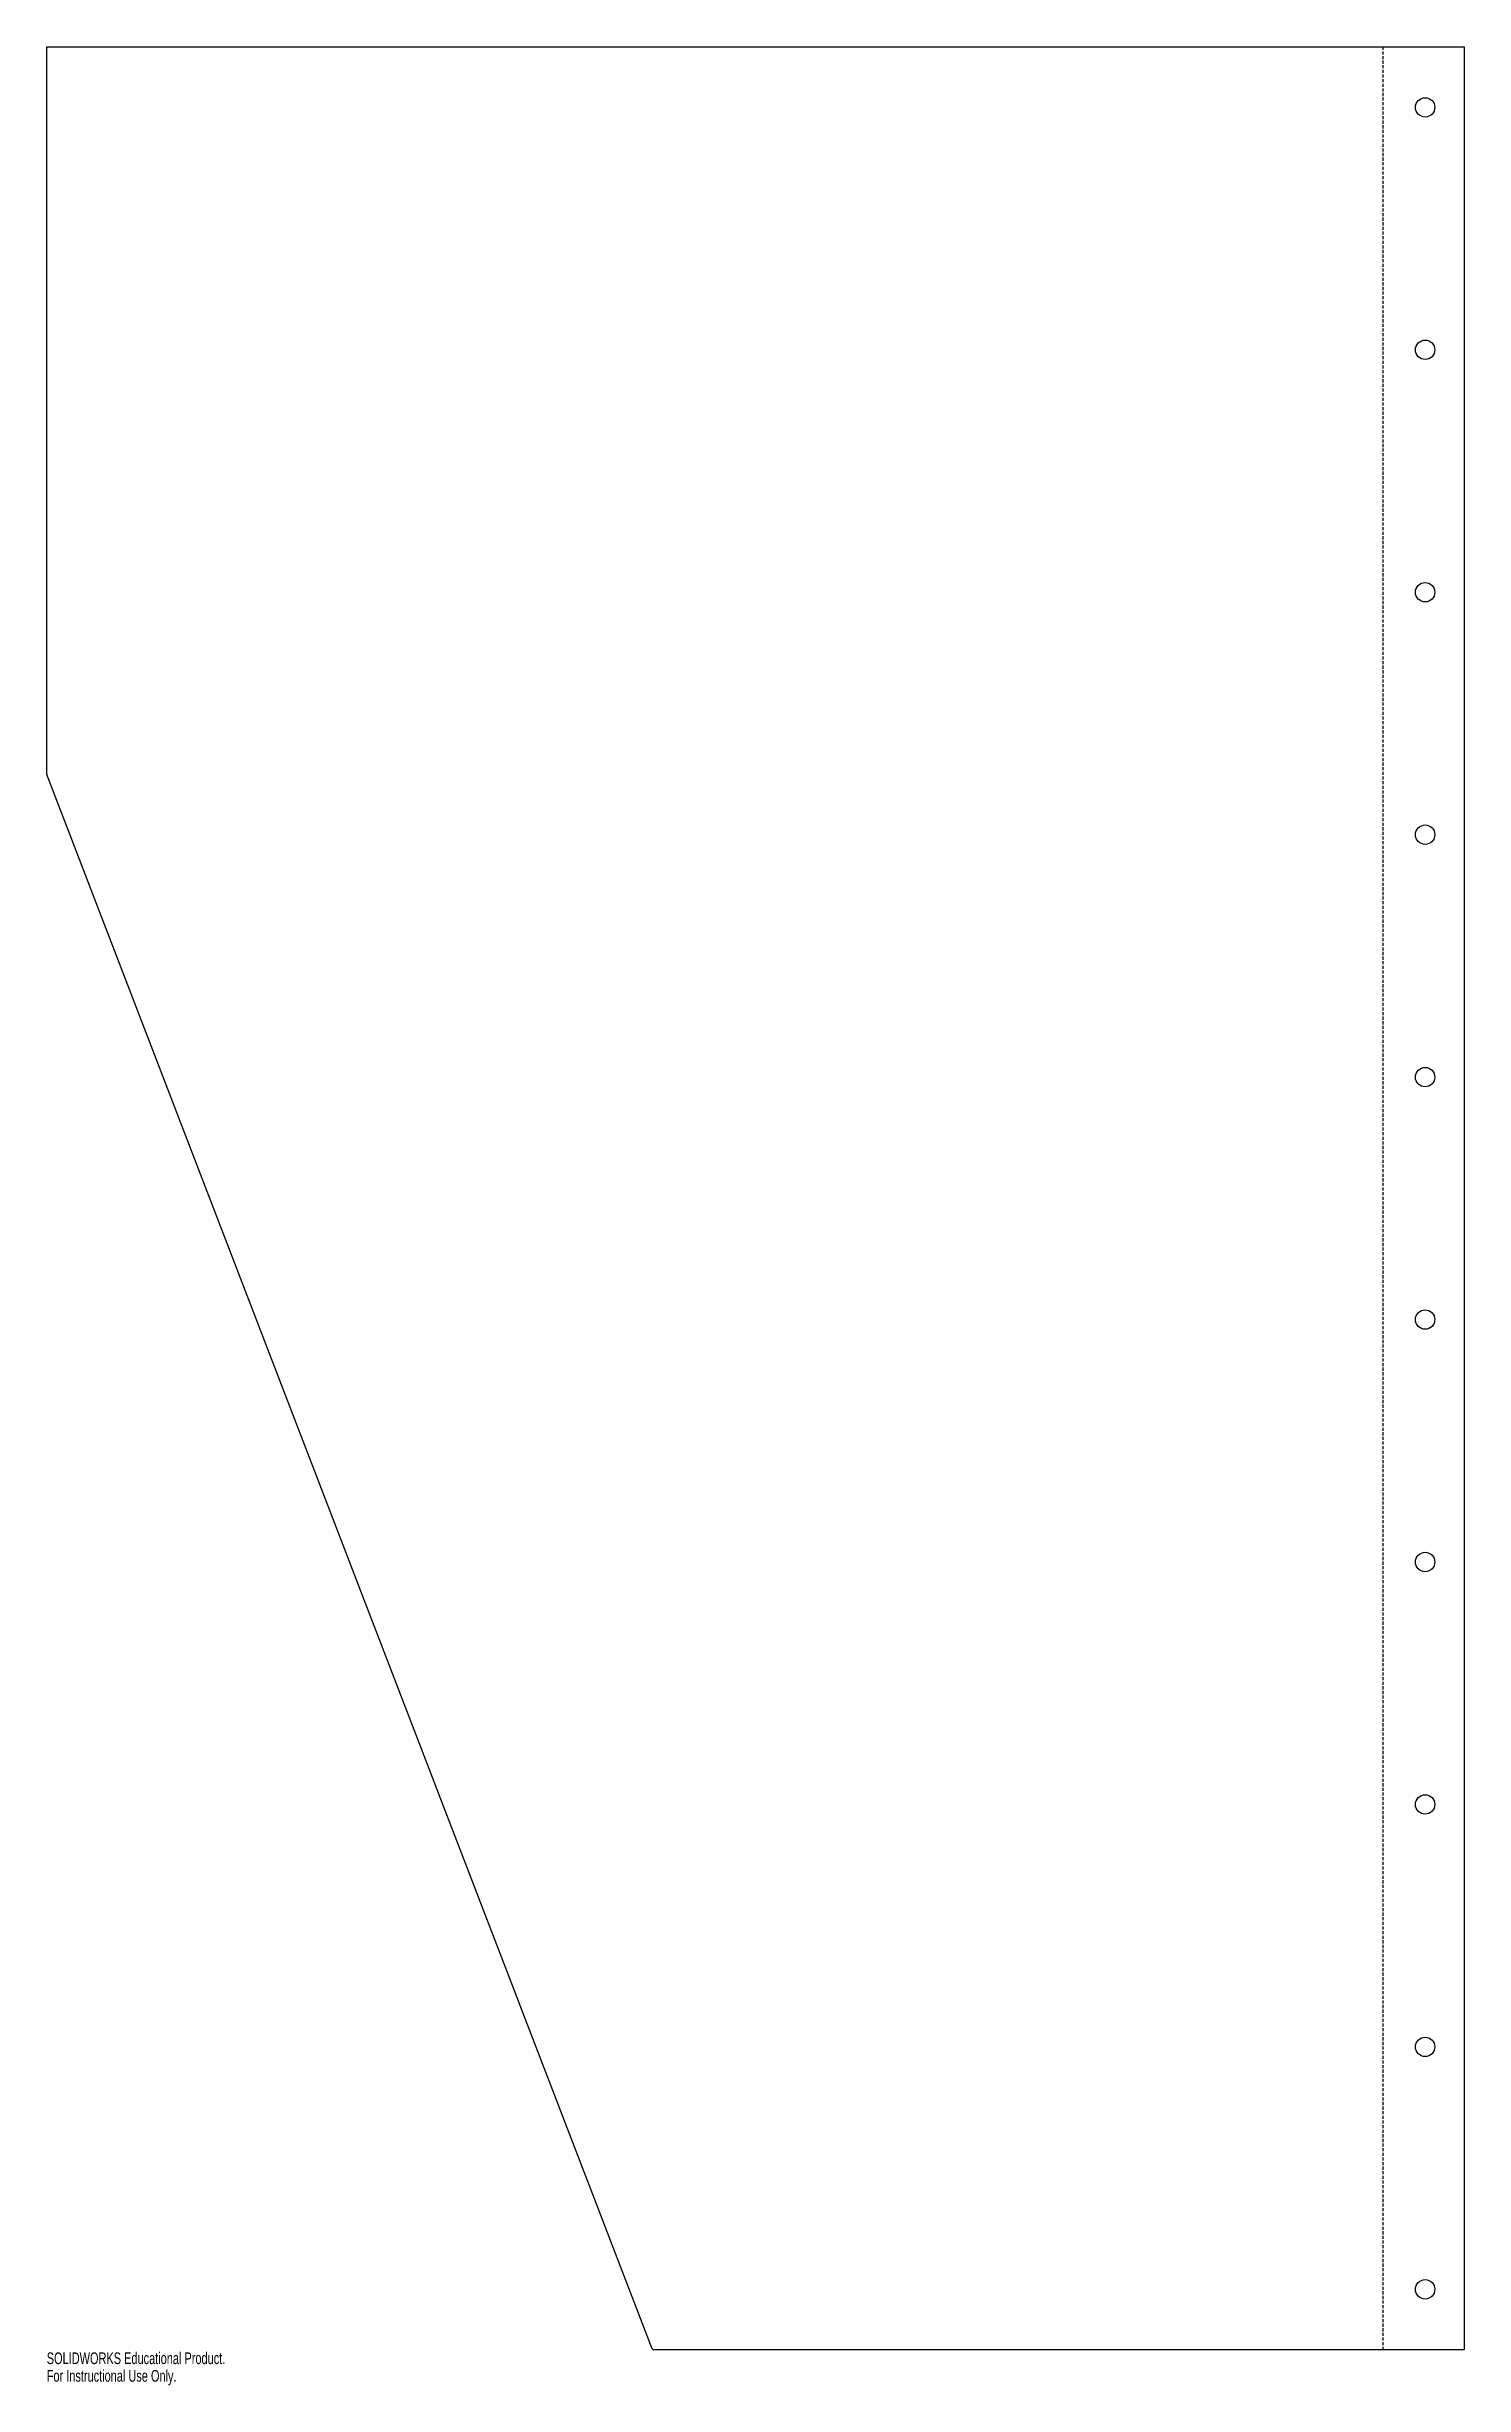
# Model space of a CAD drawing. Header units: millimetres. Extents: x -550 to 35, y -15 to 950.
import ezdxf

# ---------------------------------------------------------------- set-up
doc = ezdxf.new("R2010")
doc.units = ezdxf.units.MM
doc.linetypes.add('HIDDEN', pattern=[1.905, 1.27, -0.635])
doc.styles.add('SLDTEXTSTYLE0', font='TXT', dxfattribs={"width": 0.7})

msp = doc.modelspace()

# ---------------------------------------------------------------- linework, layer by layer
at = {"color": 7, "linetype": 'Continuous', "lineweight": 25}
for p, q in [((-550, 650.14), (-550, 950)), ((-550, 950), (35, 950)), ((35, 950), (35, 0)), ((-300.19, 0.5), (-549.95, 649.87)), ((35, 0), (-299.46, 0))]:
    msp.add_line(p, q, dxfattribs=at)
at = {"color": 7, "linetype": 'HIDDEN'}
msp.add_line((1.36, 950), (1.36, 0), dxfattribs=at)
at = {"color": 7, "linetype": 'Continuous', "lineweight": 25}
for centre in [(18.86, 925), (18.86, 825), (18.86, 725), (18.86, 625), (18.86, 525), (18.86, 425), (18.86, 325), (18.86, 225), (18.86, 125), (18.86, 25)]:
    msp.add_circle(centre, 4, dxfattribs=at)
for centre, radius, start, end in [((-549.26, 650.14), 0.74, 180, 201.03751), ((-299.46, 0.78), 0.78, 201.03751, 270)]:
    msp.add_arc(centre, radius, start, end, dxfattribs=at)

# ---------------------------------------------------------------- texts
at = {"color": 7, "linetype": 'Continuous', "char_height": 4.8336, "attachment_point": 1, "style": 'SLDTEXTSTYLE0'}
for s, insert in [('SOLIDWORKS Educational Product.', (-550, -1.02)), ('For Instructional Use Only.', (-550, -8.27))]:
    msp.add_mtext(s, dxfattribs=dict(at, insert=insert))

doc.saveas('drawing.dxf')
